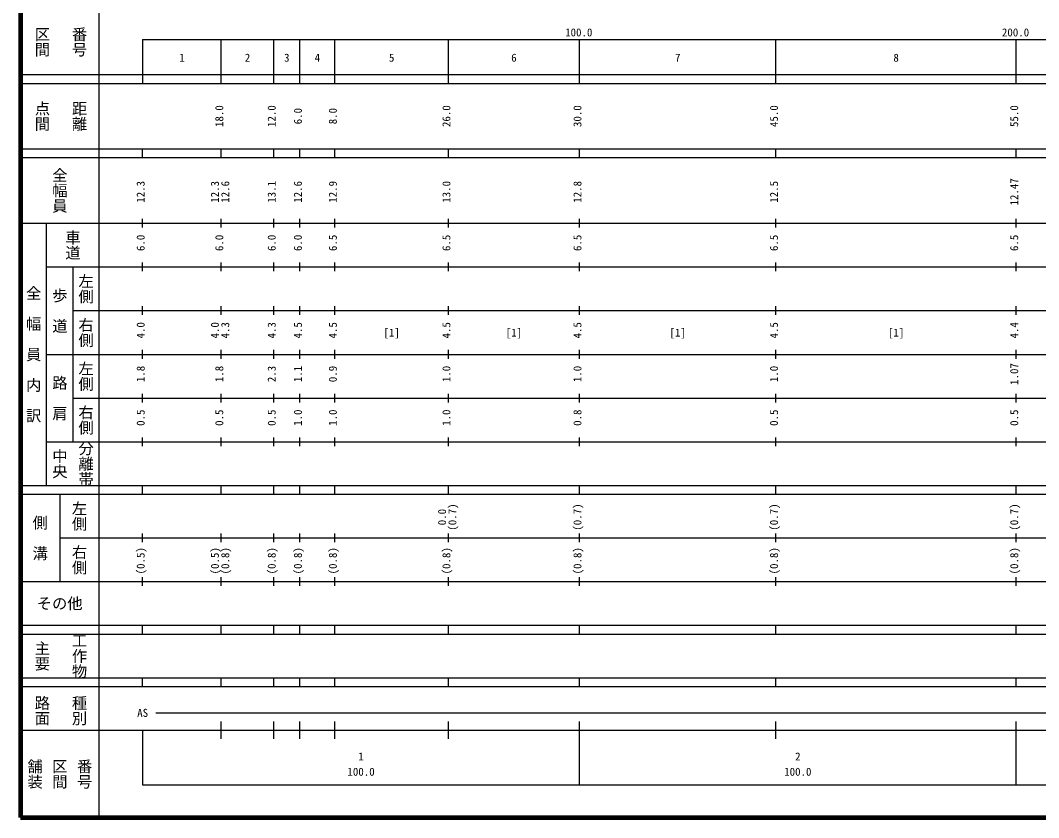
# Model space of a CAD drawing. Units: millimetres on the paper, enlarged 1000 times. Extents: x 40000 to 680000, y 20000 to 380000.
# Drawn here: x 40000 to 273132, y 20000 to 202409 of the extents above; entities that cross this region are included whole.
import ezdxf
from ezdxf.enums import TextEntityAlignment as Align

# ---------------------------------------------------------------- set-up
doc = ezdxf.new("R2010")
doc.units = ezdxf.units.MM
doc.header["$LTSCALE"] = 1000
doc.layers.add('M-TTL', color=2, linetype='Continuous', lineweight=140)
doc.layers.add('M-TTL-BAND', color=7, linetype='Continuous', lineweight=25)
doc.styles.add('@ＭＳ ゴシック', font='')
doc.styles.add('ＭＳ ゴシック', font='')
doc.styles.get('@ＭＳ ゴシック').set_extended_font_data('@MS Gothic')
doc.styles.get('ＭＳ ゴシック').set_extended_font_data('MS Gothic')

msp = doc.modelspace()

# ---------------------------------------------------------------- linework, layer by layer
at = {"layer": 'M-TTL'}
for p, q in [((40000, 380000), (40000, 20000)), ((40000, 20000), (680000, 20000))]:
    msp.add_line(p, q, dxfattribs=at)
at = {"layer": 'M-TTL-BAND'}
for p, q in [((58000, 370000), (58000, 20000)), ((68000, 198000), (579000, 198000)), ((68000, 198000), (68000, 188000)), ((86000, 188000), (86000, 198000)), ((98000, 188000), (98000, 198000)), ((104000, 188000), (104000, 198000)), ((112000, 188000), (112000, 198000)), ((138000, 188000), (138000, 198000)), ((168000, 188000), (168000, 198000)), ((213000, 188000), (213000, 198000)), ((268000, 188000), (268000, 198000)), ((40000, 190000), (579000, 190000)), ((40000, 188000), (579000, 188000)), ((40000, 173000), (579000, 173000)), ((68000, 171000), (68000, 173000)), ((86000, 171000), (86000, 173000)), ((98000, 171000), (98000, 173000)), ((104000, 171000), (104000, 173000)), ((112000, 171000), (112000, 173000)), ((138000, 171000), (138000, 173000)), ((168000, 171000), (168000, 173000)), ((213000, 171000), (213000, 173000)), ((268000, 171000), (268000, 173000)), ((40000, 171000), (579000, 171000)), ((68000, 155000), (68000, 157000)), ((86000, 155000), (86000, 157000)), ((98000, 155000), (98000, 157000)), ((104000, 155000), (104000, 157000)), ((112000, 155000), (112000, 157000)), ((138000, 155000), (138000, 157000)), ((168000, 155000), (168000, 157000)), ((213000, 155000), (213000, 157000)), ((268000, 155000), (268000, 157000)), ((40000, 156000), (579000, 156000)), ((46000, 96000), (46000, 156000)), ((68000, 145000), (68000, 147000)), ((86000, 145000), (86000, 147000)), ((98000, 145000), (98000, 147000)), ((104000, 145000), (104000, 147000)), ((112000, 145000), (112000, 147000)), ((138000, 145000), (138000, 147000)), ((168000, 145000), (168000, 147000)), ((213000, 145000), (213000, 147000)), ((268000, 145000), (268000, 147000)), ((46000, 146000), (579000, 146000)), ((52000, 146000), (52000, 106000)), ((52000, 136000), (579000, 136000)), ((68000, 135000), (68000, 137000)), ((86000, 135000), (86000, 137000)), ((98000, 135000), (98000, 137000)), ((104000, 135000), (104000, 137000)), ((112000, 135000), (112000, 137000)), ((138000, 135000), (138000, 137000)), ((168000, 135000), (168000, 137000)), ((213000, 135000), (213000, 137000)), ((268000, 135000), (268000, 137000)), ((46000, 126000), (579000, 126000)), ((68000, 125000), (68000, 127000)), ((86000, 125000), (86000, 127000)), ((98000, 125000), (98000, 127000)), ((104000, 125000), (104000, 127000)), ((112000, 125000), (112000, 127000)), ((138000, 125000), (138000, 127000)), ((168000, 125000), (168000, 127000)), ((213000, 125000), (213000, 127000)), ((268000, 125000), (268000, 127000)), ((68000, 115000), (68000, 117000)), ((86000, 115000), (86000, 117000)), ((98000, 115000), (98000, 117000)), ((104000, 115000), (104000, 117000)), ((112000, 115000), (112000, 117000)), ((138000, 115000), (138000, 117000)), ((168000, 115000), (168000, 117000)), ((213000, 115000), (213000, 117000)), ((268000, 115000), (268000, 117000)), ((52000, 116000), (579000, 116000)), ((46000, 106000), (579000, 106000)), ((68000, 105000), (68000, 107000)), ((86000, 105000), (86000, 107000)), ((98000, 105000), (98000, 107000)), ((104000, 105000), (104000, 107000)), ((112000, 105000), (112000, 107000)), ((138000, 105000), (138000, 107000)), ((168000, 105000), (168000, 107000)), ((213000, 105000), (213000, 107000)), ((268000, 105000), (268000, 107000)), ((40000, 96000), (579000, 96000)), ((68000, 94000), (68000, 96000)), ((86000, 94000), (86000, 96000)), ((98000, 94000), (98000, 96000)), ((104000, 94000), (104000, 96000)), ((112000, 94000), (112000, 96000)), ((138000, 94000), (138000, 96000)), ((168000, 94000), (168000, 96000)), ((213000, 94000), (213000, 96000)), ((268000, 94000), (268000, 96000)), ((40000, 94000), (579000, 94000)), ((49000, 94000), (49000, 74000)), ((49000, 84000), (579000, 84000)), ((68000, 83000), (68000, 85000)), ((86000, 83000), (86000, 85000)), ((98000, 83000), (98000, 85000)), ((104000, 83000), (104000, 85000)), ((112000, 83000), (112000, 85000)), ((138000, 83000), (138000, 85000)), ((168000, 83000), (168000, 85000)), ((213000, 83000), (213000, 85000)), ((268000, 83000), (268000, 85000)), ((68000, 73000), (68000, 75000)), ((86000, 73000), (86000, 75000)), ((98000, 73000), (98000, 75000)), ((104000, 73000), (104000, 75000)), ((112000, 73000), (112000, 75000)), ((138000, 73000), (138000, 75000)), ((168000, 73000), (168000, 75000)), ((213000, 73000), (213000, 75000)), ((268000, 73000), (268000, 75000)), ((40000, 74000), (579000, 74000)), ((40000, 64000), (579000, 64000)), ((68000, 62000), (68000, 64000)), ((86000, 62000), (86000, 64000)), ((98000, 62000), (98000, 64000)), ((104000, 62000), (104000, 64000)), ((112000, 62000), (112000, 64000)), ((138000, 62000), (138000, 64000)), ((168000, 62000), (168000, 64000)), ((213000, 62000), (213000, 64000)), ((268000, 62000), (268000, 64000)), ((40000, 62000), (579000, 62000)), ((40000, 52000), (579000, 52000)), ((68000, 50000), (68000, 52000)), ((86000, 50000), (86000, 52000)), ((98000, 50000), (98000, 52000)), ((104000, 50000), (104000, 52000)), ((112000, 50000), (112000, 52000)), ((138000, 50000), (138000, 52000)), ((168000, 50000), (168000, 52000)), ((213000, 50000), (213000, 52000)), ((268000, 50000), (268000, 52000)), ((40000, 50000), (579000, 50000)), ((71000, 44000), (565000, 44000)), ((86000, 38000), (86000, 42000)), ((98000, 38000), (98000, 42000)), ((104000, 38000), (104000, 42000)), ((112000, 38000), (112000, 42000)), ((138000, 38000), (138000, 42000)), ((168000, 27500), (168000, 42000)), ((213000, 38000), (213000, 42000)), ((268000, 27500), (268000, 42000)), ((40000, 40000), (579000, 40000)), ((68000, 40000), (68000, 27500)), ((68000, 27500), (579000, 27500))]:
    msp.add_line(p, q, dxfattribs=at)

# ---------------------------------------------------------------- texts
at = {"layer": 'M-TTL-BAND', "style": '@ＭＳ ゴシック'}
for s, p in [('区間', (45000, 197500)), ('番号', (53500, 197500)), ('点間', (45000, 180500)), ('距離', (53500, 180500)), ('全幅員', (49000, 163500)), ('車道', (52000, 151000)), ('左側', (55000, 141000)), ('全\u3000幅\u3000員\u3000内\u3000訳', (43000, 126000)), ('歩\u3000道', (49000, 136000)), ('右側', (55000, 131000)), ('左側', (55000, 121000)), ('路\u3000肩', (49000, 116000)), ('右側', (55000, 111000)), ('分離帯', (55000, 101000)), ('中央', (49000, 101000)), ('左側', (53500, 89000)), ('側\u3000溝', (44500, 84000)), ('右側', (53500, 79000)), ('工作物', (53500, 57000)), ('主要', (45000, 57000)), ('路面', (45000, 44500)), ('種別', (53500, 44500)), ('舗装', (43333, 30000)), ('区間', (49000, 30000)), ('番号', (54667, 30000))]:
    msp.add_text(s, height=2566, rotation=270, dxfattribs=at).set_placement(p, align=Align.MIDDLE_CENTER)
at = {"layer": 'M-TTL-BAND', "style": 'ＭＳ ゴシック'}
for s, p in [('100.0', (167844, 198195)), ('200.0', (267844, 198195)), ('1', (77000, 192405)), ('2', (92000, 192405)), ('3', (101000, 192405)), ('4', (108000, 192405)), ('5', (125000, 192405)), ('6', (153000, 192405)), ('7', (190500, 192405)), ('8', (240500, 192405)), ('[1]', (125000, 129500)), ('[1]', (153000, 129500)), ('[1]', (190500, 129500)), ('[1]', (240500, 129500)), ('AS', (68000, 42500)), ('1', (118000, 32523)), ('2', (218000, 32523)), ('100.0', (118000, 29033)), ('100.0', (218000, 29033))]:
    msp.add_text(s, height=1833, dxfattribs=at).set_placement(p, align=Align.BOTTOM_CENTER)
for s, p in [('18.0', (87000, 180500)), ('12.0', (99000, 180500)), ('6.0', (105000, 180500)), ('8.0', (113000, 180500)), ('26.0', (139000, 180500)), ('30.0', (169000, 180500)), ('45.0', (214000, 180500)), ('55.0', (269000, 180500)), ('12.6', (88370, 163174)), ('13.1', (99000, 163174)), ('12.6', (105000, 163174)), ('12.9', (113000, 163174)), ('13.0', (139000, 163174)), ('12.8', (169000, 163174)), ('12.47', (269000, 163174)), ('12.3', (69000, 163174)), ('12.3', (86000, 163174)), ('12.5', (214000, 163174)), ('6.0', (69000, 151500)), ('6.0', (87000, 151500)), ('6.0', (99000, 151500)), ('6.0', (105000, 151500)), ('6.5', (113000, 151500)), ('6.5', (139000, 151500)), ('6.5', (169000, 151500)), ('6.5', (214000, 151500)), ('6.5', (269000, 151500)), ('4.0', (69000, 131500)), ('4.0', (86000, 131500)), ('4.3', (88370, 131500)), ('4.3', (99000, 131500)), ('4.5', (105000, 131500)), ('4.5', (113000, 131500)), ('4.5', (139000, 131500)), ('4.5', (169000, 131500)), ('4.5', (214000, 131500)), ('4.4', (269000, 131500)), ('1.07', (269000, 121500)), ('1.8', (69000, 121500)), ('1.8', (87000, 121500)), ('2.3', (99000, 121500)), ('1.1', (105000, 121500)), ('0.9', (113000, 121500)), ('1.0', (139000, 121500)), ('1.0', (169000, 121500)), ('1.0', (214000, 121500)), ('0.5', (69000, 111500)), ('0.5', (87000, 111500)), ('0.5', (99000, 111500)), ('1.0', (105000, 111500)), ('1.0', (113000, 111500)), ('1.0', (139000, 111500)), ('0.8', (169000, 111500)), ('0.5', (214000, 111500)), ('0.5', (269000, 111500)), ('(0.7)', (140370, 88764)), ('(0.7)', (169000, 88764)), ('(0.7)', (214000, 88764)), ('(0.7)', (269000, 88764)), ('0.0', (138000, 88764)), ('(0.5)', (69000, 78764)), ('(0.5)', (86000, 78764)), ('(0.8)', (88370, 78764)), ('(0.8)', (99000, 78764)), ('(0.8)', (105000, 78764)), ('(0.8)', (113000, 78764)), ('(0.8)', (139000, 78764)), ('(0.8)', (169000, 78764)), ('(0.8)', (214000, 78764)), ('(0.8)', (269000, 78764))]:
    msp.add_text(s, height=1833, rotation=90, dxfattribs=at).set_placement(p, align=Align.BOTTOM_CENTER)
msp.add_text('その他', height=2566, dxfattribs=at).set_placement((49000, 69000), align=Align.MIDDLE_CENTER)

doc.saveas('drawing.dxf')
